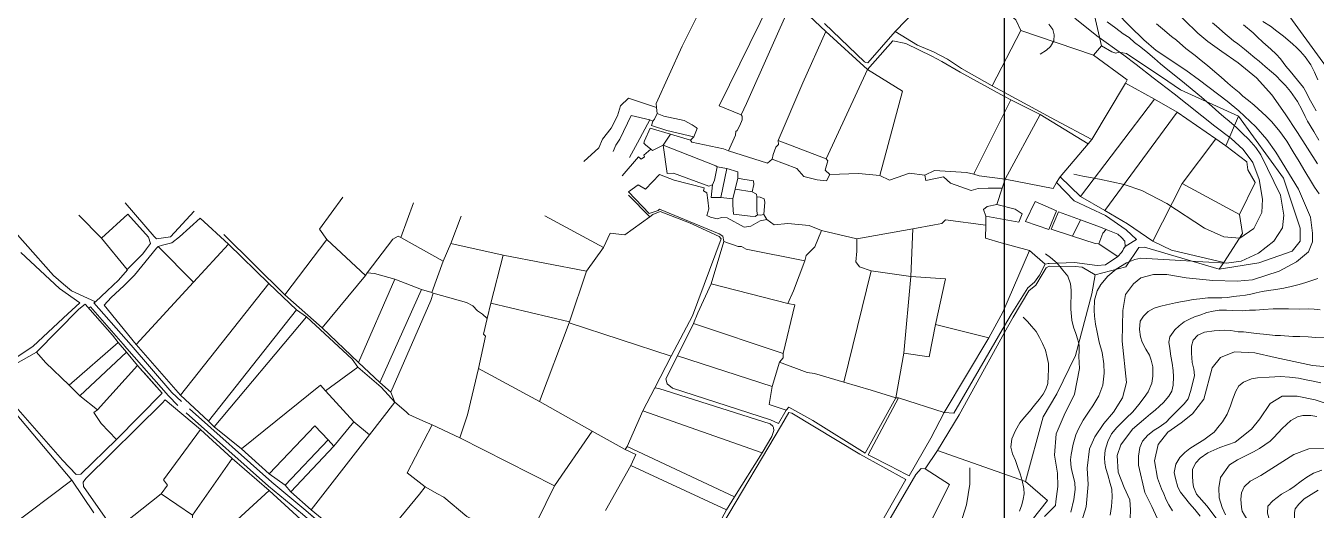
# Model space of a CAD drawing. Header units: metres. Extents: x 548946 to 557077, y 1838800 to 1845419.
# Drawn here: x 551254 to 552237, y 1841130 to 1841500 of the extents above; entities that cross this region are included whole.
import ezdxf

# ---------------------------------------------------------------- set-up
doc = ezdxf.new("R2010")
doc.units = ezdxf.units.M
doc.header["$LTSCALE"] = 28
doc.linetypes.add('MEDIUM_DASHED', pattern=[4.5, 3, -1.5])
for name, color, linetype, lineweight in [('1', 7, 'Continuous', 13), ('10', 7, 'Continuous', 13), ('2', 7, 'Continuous', 13), ('22', 7, 'Continuous', 13), ('30', 7, 'Continuous', 13), ('60', 7, 'Continuous', 25)]:
    doc.layers.add(name, color=color, linetype=linetype, lineweight=lineweight)

msp = doc.modelspace()

# ---------------------------------------------------------------- linework, layer by layer
at = {"layer": '1'}
for points in [[(552238.57, 1841394.18), (552223.21, 1841418.13), (552213.86, 1841432.37), (552203.68, 1841447.04), (552191.88, 1841459.98), (552177.92, 1841471.38), (552165.58, 1841479.86), (552154.88, 1841487.48), (552147.18, 1841493.87), (552126.39, 1841514.23)], [(552316.46, 1841372.7), (552313.4, 1841376.24), (552309.25, 1841380.17), (552306.04, 1841382.9), (552302.65, 1841386), (552299.43, 1841388.74), (552284.75, 1841401.97), (552261.45, 1841438.26), (552247.34, 1841465.33), (552210.53, 1841515.75)], [(552026.95, 1841477.82), (552031.88, 1841481.07), (552034.99, 1841483.84), (552037.45, 1841488.06), (552037.86, 1841492.78), (552036.68, 1841496.7), (552033.7, 1841500.93)], [(552078.15, 1841502.6), (552084.63, 1841497.79), (552090.39, 1841493.54), (552094.81, 1841490.57), (552098.93, 1841486.9), (552103.81, 1841483.33), (552109.2, 1841478.91), (552114.18, 1841474.56), (552118.88, 1841470.45), (552124.41, 1841465.91), (552130.48, 1841461.18), (552137.17, 1841455.75), (552142.99, 1841450.99), (552150.11, 1841445.21), (552154.09, 1841441.66), (552158.2, 1841437.99), (552163.22, 1841433.39), (552167.01, 1841430.21), (552171.09, 1841426.8), (552176.8, 1841421.9), (552181.13, 1841417.6), (552186.17, 1841412.75), (552191.5, 1841406.75), (552195.32, 1841401.22), (552210.26, 1841370.38), (552212.79, 1841355.13), (552211.78, 1841345.48), (552205.19, 1841335.31), (552193.53, 1841326.16), (552180.36, 1841320.06), (552169.21, 1841318.54), (552150.97, 1841319.56), (552134.24, 1841320.57), (552103.79, 1841322.38), (552099.22, 1841321.29), (552092.76, 1841318.65), (552084.97, 1841314.02), (552078.72, 1841308.67), (552073.25, 1841302.24), (552070.45, 1841297.45), (552068.46, 1841290.4), (552068.25, 1841282.67), (552068.42, 1841278.12), (552069.31, 1841272.09), (552070.59, 1841265.98), (552072.07, 1841258.33), (552074.24, 1841250.37), (552075.59, 1841241.65), (552075.83, 1841234.5), (552074.86, 1841225.49), (552071.82, 1841217.41), (552067.29, 1841209.78), (552064.42, 1841205.51), (552059.91, 1841198.8), (552056.16, 1841192.2), (552054.13, 1841187.5), (552052.28, 1841180.35), (552050.64, 1841172.56), (552050.24, 1841168.46), (552050.57, 1841162.63), (552051.81, 1841157.95), (552053.45, 1841151.1), (552053.72, 1841145.78), (552052.71, 1841138.2), (552050.38, 1841128.64)], [(552053.6, 1841505.43), (552070.32, 1841491.96), (552090.85, 1841477.14), (552100.3, 1841470.02), (552113.11, 1841459.82), (552129.28, 1841447.71), (552160.26, 1841422.92), (552172.58, 1841413.56), (552181.79, 1841405.24), (552189.12, 1841395.4), (552193.99, 1841382.39), (552196.52, 1841367.27), (552195.98, 1841357.09), (552189.83, 1841345.04), (552179.22, 1841337.61), (552167.15, 1841338.7), (552152.2, 1841345.26), (552123.66, 1841364), (552104.65, 1841373.95), (552091.11, 1841378.48), (552072.18, 1841382.6), (552059.66, 1841384.95), (552052.66, 1841386.44)], [(552115.71, 1841501.01), (552120.38, 1841497.15), (552127.24, 1841491.35), (552130.86, 1841488.53), (552138.16, 1841482.39)], [(552158.45, 1841501.91), (552161.52, 1841499.29), (552167.99, 1841493.56), (552171.2, 1841490.83), (552174.53, 1841488.24), (552177.71, 1841485.76), (552182.78, 1841481.82), (552185.99, 1841479.09), (552190.8, 1841475.12), (552193.87, 1841472.49), (552198.68, 1841468.52), (552203.48, 1841464.55), (552206.73, 1841461.56), (552211.09, 1841457.01), (552214.08, 1841453.98), (552217.92, 1841449.37), (552223.18, 1841441.79), (552226.55, 1841435.68), (552229.03, 1841430.51), (552230.91, 1841426.95), (552235.68, 1841419.06), (552239.41, 1841412.21)], [(552182.04, 1841500.28), (552189.34, 1841494.14), (552192.44, 1841491.26), (552196.88, 1841487.11), (552202.76, 1841481.83), (552206.91, 1841477.91), (552210.37, 1841474.29), (552214.31, 1841468.9), (552217.68, 1841464.88), (552223.1, 1841458.11), (552227.73, 1841452.42), (552230.25, 1841447.9), (552232.16, 1841444.09), (552235.04, 1841438.83), (552237.5, 1841434.83)], [(552138.16, 1841482.39), (552145.1, 1841476.99), (552148.29, 1841474.51), (552154.97, 1841469.08), (552161.84, 1841463.27), (552165.09, 1841460.28), (552170.21, 1841455.82), (552173.72, 1841452.86), (552178.67, 1841448.78), (552181.63, 1841446.01), (552185.97, 1841442.64), (552190.2, 1841439.11), (552196.26, 1841433.47), (552199.36, 1841430.59), (552203.69, 1841426.3), (552209.83, 1841418.96), (552215.2, 1841411.54), (552219.86, 1841403.5), (552224.46, 1841395.97), (552228.91, 1841388.56), (552234, 1841380.18), (552236.29, 1841376.54), (552239.79, 1841371.49)], [(552031.19, 1841325.7), (552034.86, 1841322.95), (552040.02, 1841318.39), (552044.46, 1841313.12), (552048.1, 1841308.47), (552050.24, 1841302.81), (552050.76, 1841297.87), (552050.73, 1841293.17), (552050.5, 1841288.44), (552050.33, 1841283.31), (552051.15, 1841275.04), (552052.52, 1841269.8), (552054.27, 1841264.81), (552055.88, 1841260.1), (552056.81, 1841255.93), (552056.85, 1841251.54), (552056.66, 1841247.33), (552056.72, 1841242.74), (552056.98, 1841238.18), (552053.14, 1841218.59), (552045.27, 1841202.48), (552039.27, 1841188.24), (552037.93, 1841171.99), (552040.27, 1841158.41), (552040.64, 1841148.21), (552039.09, 1841136.73), (552038.86, 1841133.66), (552030.33, 1841125.33)], [(552238.61, 1841306.68), (552234.22, 1841305.22), (552229.57, 1841303.72), (552224.41, 1841302.17), (552218.33, 1841300.62), (552212.85, 1841299.55), (552206.71, 1841298.52), (552201.08, 1841297.55), (552196.33, 1841296.83), (552191.62, 1841295.85), (552187.68, 1841294.97), (552183.6, 1841294.2), (552179.23, 1841293.65), (552174.08, 1841293.01), (552170.11, 1841292.38), (552165.59, 1841291.95), (552160.49, 1841291.97), (552154.74, 1841292.03), (552148.82, 1841291.29), (552143.79, 1841290.79), (552138.67, 1841289.89), (552134.08, 1841289.06), (552130.14, 1841288.18), (552123.25, 1841286.79), (552118.94, 1841285.73), (552113.93, 1841284.06), (552109.41, 1841281.54), (552105.79, 1841278.08), (552103.41, 1841274.13), (552102.89, 1841267.79), (552103.57, 1841262.39), (552104.89, 1841258.11), (552107.62, 1841252.97), (552110.29, 1841248.34), (552111.8, 1841244.6), (552112.84, 1841239.38), (552112.83, 1841232.19), (552112.18, 1841226.89), (552109.35, 1841220.26), (552106.34, 1841216.1), (552102.32, 1841210.63), (552097.64, 1841205.21), (552092.64, 1841200.28), (552089.62, 1841197.29), (552085.55, 1841193.25), (552081.47, 1841188.3), (552078.54, 1841182.45), (552076.62, 1841175.81), (552076.19, 1841169.88), (552076.3, 1841165.84), (552077.18, 1841161.9), (552078.57, 1841157.11), (552080.46, 1841150.29), (552081.64, 1841146.13), (552082, 1841140.03), (552081.47, 1841132.78), (552080.33, 1841126.24)], [(552011.39, 1841129.34), (552013.17, 1841134.09), (552014.22, 1841138.59), (552014.79, 1841142.65), (552014.66, 1841146.7), (552013.29, 1841152.81), (552011.89, 1841157.85), (552010.15, 1841162.62), (552008.17, 1841167.97), (552006.07, 1841173.15), (552004.76, 1841178.12), (552005.58, 1841184.44), (552008.39, 1841190.84), (552011.65, 1841196.62), (552015.24, 1841201.05), (552018.84, 1841205.34), (552022.85, 1841210.13), (552026.22, 1841214.46), (552029.3, 1841218.6), (552031.5, 1841222.48), (552032.89, 1841226.72), (552033.22, 1841232.05), (552033.38, 1841237.52), (552033.35, 1841242.04), (552032.49, 1841246.53), (552031.02, 1841252.17), (552028.86, 1841257.12), (552026.67, 1841261.83), (552024.12, 1841266.26), (552020.53, 1841270.41), (552017.41, 1841273.94), (552014.04, 1841277.19)], [(552095.48, 1841117.14), (552096.03, 1841130.34), (552095.38, 1841137.91), (552091.11, 1841147.45), (552086.52, 1841158.97), (552085.87, 1841171.79), (552088.49, 1841180.02), (552097.35, 1841191.86), (552107.5, 1841200.57), (552111.04, 1841203.62), (552114.75, 1841206.3), (552118.03, 1841209.33), (552121.06, 1841212.32), (552125.17, 1841217.01), (552127.44, 1841220.82), (552128.44, 1841225.39), (552128.7, 1841231.69), (552128.34, 1841236.61), (552127.64, 1841242.27), (552126.7, 1841247.64), (552125.85, 1841253.41), (552125.24, 1841258.3), (552125.9, 1841262.43), (552129.7, 1841267.61), (552132.98, 1841270.63), (552136.77, 1841273.72), (552140.84, 1841275.66), (552144.8, 1841277.46), (552148.67, 1841278.86), (552154.17, 1841280.86), (552159, 1841281.98), (552163.63, 1841282.56), (552169.09, 1841282.72), (552173.71, 1841282.38), (552181.04, 1841282.25), (552186.62, 1841282.55), (552191.32, 1841282.62), (552197.38, 1841283.24)], [(552197.38, 1841283.24), (552204.64, 1841283.63), (552211.17, 1841283.66), (552216.27, 1841283.64), (552224.52, 1841283.5), (552231.82, 1841283.63), (552235.89, 1841283.48), (552240.39, 1841283)], [(552245.43, 1841261.42), (552236.9, 1841261.79), (552231.22, 1841262.26), (552224.92, 1841262.51), (552219.68, 1841262.64), (552210.19, 1841263.29), (552206.12, 1841263.43), (552199.9, 1841264.09), (552191.96, 1841264.93), (552182.15, 1841266.06), (552178.08, 1841266.2), (552172.48, 1841267.07), (552167.36, 1841267.35), (552159.57, 1841266.9), (552152.4, 1841265.74), (552147.19, 1841263.52), (552143.61, 1841259.81), (552142.35, 1841255.21), (552142.37, 1841249.86), (552142.86, 1841242.73)], [(552248.43, 1841239.22), (552234.69, 1841240.41), (552206.17, 1841246.44), (552190.62, 1841250.02), (552175.24, 1841250.91), (552164.46, 1841246.47), (552158.06, 1841238.77), (552151.92, 1841214.77), (552143.19, 1841203.56), (552134.49, 1841196.77), (552124.4, 1841189.69), (552117.03, 1841180.19), (552114.27, 1841167.71), (552116.62, 1841154.52), (552119.63, 1841146.3), (552121.29, 1841142.45), (552123.04, 1841137.84), (552125.21, 1841134.06), (552127.84, 1841129.69)], [(552142.86, 1841242.73), (552144.16, 1841237.54), (552144.74, 1841232.91), (552142.01, 1841221.33), (552139.92, 1841215.06), (552136.88, 1841211.16), (552132.44, 1841206.94), (552129.33, 1841203.55), (552126.2, 1841200.42), (552123.21, 1841197.17), (552117.68, 1841193.34), (552114.04, 1841191.06), (552109.17, 1841187.19), (552105.16, 1841182.64), (552103.14, 1841177.94), (552102.03, 1841171.14), (552102.09, 1841164.36), (552106.85, 1841143.49), (552112.1, 1841132.97), (552116.15, 1841123.86)], [(552166.68, 1841116.93), (552154.22, 1841133.42), (552146.2, 1841142.34), (552143.91, 1841147.77), (552143.41, 1841151.55), (552143.09, 1841156.32), (552143.09, 1841161.42), (552145.71, 1841166.19), (552149.15, 1841169.64), (552154.89, 1841173.92), (552164.08, 1841177.86), (552175.63, 1841182.04), (552188.15, 1841191.85), (552194.52, 1841199.81), (552202.28, 1841211.55), (552211.63, 1841217.13), (552222.92, 1841216.96), (552236.68, 1841214.34), (552251.64, 1841209.14)], [(552238.03, 1841201.44), (552233.49, 1841202.19), (552227.22, 1841202.19), (552223.28, 1841201.3), (552218.14, 1841198.57), (552211.46, 1841192.38), (552205.26, 1841185.6), (552202.35, 1841182.75), (552194.29, 1841177.17), (552189.77, 1841174.65), (552184.48, 1841172.03), (552177.49, 1841168.41), (552171.41, 1841164.78), (552164.41, 1841154.89), (552163.17, 1841147.03), (552163.59, 1841139.5), (552165.69, 1841132.06), (552168.35, 1841126.51)], [(552250.96, 1841075.38), (552223.91, 1841087.92), (552201.48, 1841102.53), (552193.28, 1841111.25), (552186.88, 1841119.64), (552182.78, 1841126.22), (552180.98, 1841129.34), (552180.49, 1841132.14), (552179.98, 1841138.56), (552180.48, 1841143.33), (552182.44, 1841147.93), (552187.04, 1841152.21), (552195.24, 1841156.49), (552220.33, 1841172.63), (552231.91, 1841176.89), (552245.75, 1841177.01)], [(551973.45, 1841162.38), (551973.45, 1841162.38), (551973.45, 1841149.93), (551970.88, 1841134.18), (551966.22, 1841119.59), (551962.26, 1841109.75), (551954.38, 1841091.37)], [(552245.18, 1841087.64), (552237.08, 1841091.85), (552232, 1841094.87), (552224.89, 1841099.47), (552220.69, 1841102.74), (552216.03, 1841106.6), (552211.45, 1841110.86), (552207.13, 1841115.15), (552204.1, 1841118.43), (552201.79, 1841122.33), (552200.31, 1841127.89), (552200.7, 1841133.16), (552204.36, 1841137.28), (552211.05, 1841142.29), (552217.28, 1841145.82), (552220.77, 1841148.21), (552225.9, 1841152.12), (552230.21, 1841155.27), (552235.32, 1841158.26), (552241.7, 1841160.49)]]:
    msp.add_lwpolyline(points, dxfattribs=at)
at = {"layer": '10'}
for p, q in [((551916.44, 1841495.27), (551959.82, 1841539.95)), ((551821.64, 1841518.13), (551782.48, 1841438.46)), ((551838.3, 1841519.15), (551863.7, 1841495.15)), ((551863.7, 1841495.15), (551895.53, 1841466.17)), ((551990.55, 1841453.72), (552012.39, 1841495.88)), ((552067.68, 1841477.26), (552012.39, 1841495.88)), ((552067.68, 1841477.26), (552073.91, 1841484.36)), ((551895.53, 1841466.17), (551863.95, 1841398.12)), ((551990.55, 1841453.72), (552000, 1841448.62)), ((552066.55, 1841412.74), (552092.15, 1841455.82)), ((552000, 1841445.65), (552004.76, 1841443.03)), ((552004.76, 1841443.03), (552026.96, 1841431.87)), ((551735.14, 1841432.74), (551734.53, 1841437.27)), ((551799.04, 1841431.54), (551782.48, 1841438.46)), ((552000.45, 1841382.52), (552026.96, 1841431.87)), ((552026.96, 1841431.87), (552063.61, 1841409.55)), ((552131.45, 1841433.66), (552161.04, 1841413.27)), ((551731.8, 1841426.92), (551729.52, 1841427.75)), ((552038.77, 1841427.72), (552066.55, 1841412.74)), ((552168.56, 1841408.06), (552178.22, 1841430.69)), ((551760.59, 1841412.44), (551763.01, 1841414.97)), ((551827.24, 1841412.07), (551863.95, 1841398.12)), ((552066.55, 1841412.74), (552063.61, 1841409.55)), ((552161.04, 1841413.27), (552168.56, 1841408.06)), ((551785.74, 1841405.7), (551789.44, 1841404.25)), ((552042.25, 1841384.42), (552063.61, 1841409.55)), ((551708.5, 1841385.16), (551720.99, 1841399.62)), ((551788.14, 1841390.84), (551780.85, 1841391.91)), ((551788.14, 1841390.84), (551783.72, 1841368.66)), ((551998.15, 1841375.68), (552000.45, 1841382.52)), ((552042.25, 1841384.42), (552057.93, 1841369.24)), ((551807.47, 1841372.99), (551794.58, 1841374.88)), ((551807.47, 1841372.99), (551810.74, 1841371.22)), ((551994.11, 1841363.38), (551998.15, 1841375.68)), ((552135.36, 1841379.3), (552178.94, 1841355.64)), ((551539.79, 1841338.07), (551549.41, 1841364.6)), ((551729.64, 1841353.96), (551713.18, 1841370.48)), ((551792.7, 1841367.64), (551783.72, 1841368.66)), ((551810.74, 1841371.22), (551810.99, 1841369.02)), ((552057.93, 1841369.24), (552076.38, 1841358.58)), ((551311.69, 1841337.52), (551294.2, 1841355.04)), ((551331.79, 1841355.95), (551311.69, 1841337.52)), ((551649.46, 1841354.51), (551694.14, 1841330.45)), ((551816.45, 1841355.59), (551818.78, 1841351.71)), ((551985.76, 1841347.43), (551985.59, 1841354.28)), ((551860.42, 1841343.35), (551887.32, 1841337.16)), ((551930.02, 1841344.77), (551887.32, 1841337.16)), ((551928.52, 1841308.28), (551930.02, 1841344.77)), ((551331.13, 1841313.55), (551311.69, 1841337.52)), ((551408.33, 1841333.06), (551439.13, 1841302.95)), ((551699.4, 1841341.49), (551694.14, 1841330.45)), ((551776.4, 1841302.86), (551785.97, 1841334.94)), ((551354.77, 1841331.22), (551381.75, 1841304.12)), ((551617.66, 1841324.53), (551608.41, 1841287.92)), ((551681.38, 1841312.39), (551694.14, 1841330.45)), ((552019.05, 1841328.13), (552030.94, 1841317.65)), ((552090.71, 1841329.33), (552091.76, 1841331.23)), ((551563.29, 1841296.24), (551572.14, 1841319.96)), ((552166.97, 1841319.09), (552163.47, 1841313.96)), ((551507.47, 1841242.85), (551535.29, 1841306.19)), ((551512.72, 1841309.02), (551514.21, 1841311.22)), ((551668.26, 1841273.77), (551681.38, 1841312.39)), ((551877.31, 1841227.67), (551898.32, 1841312.71)), ((551898.32, 1841312.71), (551928.52, 1841308.28)), ((551928.52, 1841308.28), (551923.03, 1841249.76)), ((551776.4, 1841302.86), (551834.64, 1841287.73)), ((551608.41, 1841287.92), (551605.48, 1841276.32)), ((551608.41, 1841287.92), (551668.26, 1841273.77)), ((551460.18, 1841282.86), (551467.87, 1841277.56)), ((551467.87, 1841277.56), (551502.66, 1841245.3)), ((551479.77, 1841269.26), (551507.47, 1841242.85)), ((551668.11, 1841273.05), (551668.26, 1841273.77)), ((551745.84, 1841247.63), (551668.11, 1841273.05)), ((551750.73, 1841247.74), (551762.87, 1841272.5)), ((551831.26, 1841249.57), (551762.87, 1841272.5)), ((551324.34, 1841258.02), (551286.92, 1841225.41)), ((551330.58, 1841250.52), (551295.1, 1841217.23)), ((551733.29, 1841223.45), (551745.84, 1841247.63)), ((551750.73, 1841247.74), (551822.92, 1841224.35)), ((551923.03, 1841249.76), (551917.02, 1841215.83)), ((551339.05, 1841240.44), (551308.56, 1841206.5)), ((551357.94, 1841219.4), (551339.05, 1841240.44)), ((551506.86, 1841239.19), (551482.31, 1841221.22)), ((551645.39, 1841213.09), (551598.84, 1841238.13)), ((551822.92, 1841224.35), (551828.32, 1841242.93)), ((551733.29, 1841223.45), (551724.27, 1841205.73)), ((551919.13, 1841215.65), (551917.02, 1841215.83)), ((551954, 1841204.5), (551919.13, 1841215.65)), ((551515.93, 1841187.56), (551535.27, 1841212.39)), ((551323, 1841183.9), (551311.46, 1841196.3)), ((551418.22, 1841176.89), (551397.45, 1841193.58)), ((551471.38, 1841130.35), (551515.93, 1841187.56)), ((551656.81, 1841148.67), (551685.53, 1841190.37)), ((551451.66, 1841149.06), (551484.3, 1841183.72)), ((551939.49, 1841161.7), (551948.81, 1841175.7)), ((551948.81, 1841175.7), (552015.79, 1841151.91)), ((551411.08, 1841169.46), (551380.93, 1841126.38)), ((551439.4, 1841157.79), (551451.66, 1841149.06)), ((551695.69, 1841129.72), (551714.96, 1841164.1)), ((551788.03, 1841130.35), (551714.96, 1841164.1)), ((551288.97, 1841153.05), (551240.47, 1841116.39)), ((551288.97, 1841153.05), (551305.68, 1841128.16)), ((551451.66, 1841149.06), (551455.89, 1841143.97)), ((551656.81, 1841148.67), (551630.94, 1841095.68)), ((551321.61, 1841114.36), (551357.09, 1841142.62)), ((551439.38, 1841144.95), (551393.56, 1841103.28)), ((551439.38, 1841144.95), (551472.37, 1841114.8)), ((551471.38, 1841130.35), (551455.89, 1841143.97)), ((551766.45, 1841090.36), (551788.03, 1841130.35))]:
    msp.add_line(p, q, dxfattribs=at)
for points in [[(552073.91, 1841484.36), (552064.79, 1841524.21), (552061.28, 1841555.03)], [(551767.58, 1841511.05), (551754.15, 1841484.08), (551734.4, 1841440.32), (551734.53, 1841437.27)], [(551838.3, 1841519.15), (551803.32, 1841440.28), (551799.04, 1841431.54)], [(552012.39, 1841495.88), (552008.4, 1841504.03), (551997.49, 1841513.29)], [(551862.74, 1841501.3), (551893.24, 1841472.16), (551894.19, 1841471.55), (551895.61, 1841471.36), (551916.44, 1841495.27)], [(551863.7, 1841495.15), (551846.29, 1841455.99), (551827.24, 1841412.07)], [(551916.44, 1841495.27), (551933.51, 1841484.91), (551945.74, 1841479.6), (551956.51, 1841474.12), (551967.06, 1841466.91), (551990.55, 1841453.72)], [(551895.53, 1841466.17), (551914.71, 1841488.12), (551924.76, 1841486.13), (551944.61, 1841476.54), (551952.23, 1841472.39), (551966.18, 1841464.28), (552000, 1841445.65)], [(552073.91, 1841484.36), (552081.66, 1841479.76), (552084.65, 1841478.72), (552087.3, 1841479.45), (552092.9, 1841478.55), (552124.46, 1841457.36), (552133.93, 1841450.7), (552178.22, 1841430.69)], [(552092.15, 1841455.82), (552093.37, 1841458.29), (552067.68, 1841477.26)], [(551895.53, 1841466.17), (551922.07, 1841449.68), (551904.77, 1841385.32)], [(552092.15, 1841455.82), (552114.18, 1841443.66), (552057.93, 1841369.24)], [(551734.53, 1841437.27), (551713.36, 1841444.29), (551707.18, 1841438.44), (551704.79, 1841431.01), (551699.95, 1841421.46), (551693.57, 1841413.01), (551690.8, 1841406.61), (551679.13, 1841396.14)], [(551976.62, 1841386.37), (551977.12, 1841387.55), (552004.76, 1841443.03)], [(552000, 1841448.62), (552035.57, 1841429.44), (552038.77, 1841427.72)], [(552114.18, 1841443.66), (552131.45, 1841433.66), (552076.38, 1841358.58)], [(551731.8, 1841426.92), (551733.06, 1841428.32), (551735.14, 1841432.74)], [(551763.01, 1841414.97), (551765.73, 1841421.23), (551764.75, 1841421.88), (551761.86, 1841423.93), (551755.72, 1841427.44), (551740.15, 1841430.58), (551735.14, 1841432.74)], [(551799.04, 1841431.54), (551800.02, 1841430.6), (551799.83, 1841427.74), (551798.21, 1841423.56), (551796.19, 1841419.75), (551795.18, 1841419.05), (551794.78, 1841416.17), (551789.44, 1841404.25)], [(551729.52, 1841427.75), (551715.21, 1841431.19), (551706.79, 1841413.08), (551703.58, 1841408.46), (551701.63, 1841403.78)], [(551763.01, 1841414.97), (551742.58, 1841419.67), (551730.84, 1841423.42), (551731.8, 1841426.92)], [(552163.47, 1841313.96), (552193.84, 1841318.78), (552219.26, 1841327.58), (552225.13, 1841335.41), (552225.13, 1841345.19), (552212.42, 1841383.33), (552178.22, 1841430.69)], [(551739.73, 1841408.52), (551745.42, 1841416.98), (551760.59, 1841412.44)], [(551760.59, 1841412.44), (551761.52, 1841410.9), (551785.74, 1841405.7)], [(551822.75, 1841397.82), (551823.6, 1841401.41), (551825.7, 1841406.93), (551827.6, 1841408.97), (551827.24, 1841412.07)], [(552161.04, 1841413.27), (552135.36, 1841379.3), (552112.94, 1841335.34)], [(551720.99, 1841399.62), (551722.89, 1841397.82), (551725.41, 1841399.65), (551724.95, 1841400.98), (551730.3, 1841405.57)], [(551739.73, 1841408.52), (551731.66, 1841404.37), (551730.3, 1841405.57)], [(551739.73, 1841408.52), (551742.81, 1841386.79), (551747.51, 1841387.05), (551774.57, 1841377.21), (551777.28, 1841378.19)], [(551739.73, 1841408.52), (551779.76, 1841392.75), (551780.85, 1841391.91)], [(551789.44, 1841404.25), (551819.14, 1841394.84), (551822.75, 1841397.82)], [(552168.56, 1841408.06), (552184.53, 1841395.72), (552185.27, 1841389.7), (552190.99, 1841380), (552178.94, 1841355.64)], [(551822.75, 1841397.82), (551841.47, 1841390.68), (551847.05, 1841384.74), (551857.06, 1841382.15), (551864.18, 1841381.36), (551866.75, 1841386.23)], [(551866.75, 1841386.23), (551863.2, 1841389.57), (551865.24, 1841396.62), (551863.95, 1841398.12)], [(551713.4, 1841372.85), (551720.6, 1841378.38), (551726.37, 1841375.06), (551736.89, 1841386.24)], [(551736.89, 1841386.24), (551748.2, 1841381.93), (551771, 1841376.06), (551770.45, 1841373.81), (551773.02, 1841372.28)], [(551780.85, 1841391.91), (551778.9, 1841381.73), (551777.28, 1841378.19)], [(551788.14, 1841390.84), (551796.6, 1841388.12), (551796.62, 1841383.28)], [(551796.62, 1841383.28), (551794.58, 1841374.88), (551792.7, 1841367.64)], [(551796.62, 1841383.28), (551800.56, 1841382.49), (551808.56, 1841381.33), (551808.77, 1841378.61), (551807.47, 1841372.99)], [(551866.75, 1841386.23), (551888.58, 1841386.79), (551904.77, 1841385.32)], [(551904.77, 1841385.32), (551912.24, 1841381.88), (551923.06, 1841385.65), (551927.19, 1841387.16), (551939.19, 1841385.73)], [(551976.62, 1841386.37), (551970.85, 1841387.6), (551946.6, 1841389.21), (551939.19, 1841385.73)], [(551939.19, 1841385.73), (551939.87, 1841381.44), (551953.51, 1841384.29), (551958.78, 1841379.51), (551974.5, 1841374.01), (551979.82, 1841375.46), (551987.46, 1841375.65), (551998.15, 1841375.68)], [(551976.62, 1841386.37), (551980.67, 1841385.03), (552000.45, 1841382.52)], [(552000.45, 1841382.52), (552036.9, 1841375.5), (552039.64, 1841380.12)], [(552039.64, 1841380.12), (552041.71, 1841383.61), (552042.25, 1841384.42)], [(551785.97, 1841334.94), (551785.18, 1841339.08), (551782.35, 1841340.96), (551736.99, 1841359.66), (551735.95, 1841358.7), (551729.15, 1841356.36), (551713.4, 1841372.85)], [(551777.28, 1841378.19), (551776.26, 1841368.66), (551783.72, 1841368.66)], [(552039.64, 1841380.12), (552052.88, 1841366.11), (552076.87, 1841354.85), (552092.5, 1841343.91), (552100.6, 1841336.64), (552097.96, 1841334.91), (552091.76, 1841331.23)], [(551353.54, 1841337.06), (551351.63, 1841338.73), (551329.72, 1841364.52)], [(551483.25, 1841336.61), (551477.76, 1841344.37), (551495.52, 1841368.93)], [(551818.78, 1841351.71), (551813.65, 1841350.87), (551806.58, 1841346.81), (551801.44, 1841346.08), (551788.38, 1841353.11), (551784.19, 1841353.46), (551780.94, 1841352.25), (551775.74, 1841353.59), (551773.04, 1841354.99), (551774.42, 1841359.88), (551773.77, 1841366.65), (551773.02, 1841372.28)], [(551811.67, 1841355.28), (551809.79, 1841354.02), (551805.93, 1841354.31), (551793.44, 1841355.89), (551792.86, 1841362.72), (551792.7, 1841367.64)], [(551810.99, 1841369.02), (551813.59, 1841368.81), (551816.79, 1841367.52), (551817.2, 1841365.14), (551816.45, 1841355.59)], [(551811.67, 1841355.28), (551811.03, 1841358.12), (551810.99, 1841369.02)], [(551994.11, 1841363.38), (551986.68, 1841361.66), (551983.75, 1841359.39), (551985.59, 1841354.28)], [(551994.11, 1841363.38), (552008.12, 1841359.64), (552013.33, 1841356.05), (552010.93, 1841349.71), (551985.59, 1841354.28)], [(551306.9, 1841288.96), (551288.84, 1841297.41), (551282.58, 1841302.58), (551275.11, 1841309.06), (551231.48, 1841357.96), (551232.23, 1841360.74)], [(551331.13, 1841313.55), (551343.21, 1841325.72), (551345.99, 1841329.5), (551348.94, 1841333.57), (551347.55, 1841338.22), (551331.79, 1841355.95)], [(551382.26, 1841358.1), (551364.31, 1841338.48), (551353.54, 1841337.06)], [(551354.77, 1841331.22), (551358.14, 1841332.28), (551365.17, 1841334.14), (551371.03, 1841338.62), (551386.88, 1841352.74), (551408.33, 1841333.06)], [(551539.79, 1841338.07), (551572.14, 1841319.96), (551577.94, 1841333.46), (551585.75, 1841354.25)], [(551699.4, 1841341.49), (551701.75, 1841341.26), (551703.51, 1841340.84), (551710.61, 1841340.13), (551729.64, 1841353.96)], [(551783.8, 1841337.13), (551782.5, 1841338.97), (551759.86, 1841349.28), (551737.44, 1841357.99), (551731.91, 1841355.73), (551729.64, 1841353.96)], [(551816.45, 1841355.59), (551813.96, 1841355.2), (551811.67, 1841355.28)], [(552041.02, 1841357.55), (552035.37, 1841344.35), (552051.64, 1841339.1)], [(552051.64, 1841339.1), (552057.71, 1841351.53), (552041.02, 1841357.55)], [(552076.38, 1841358.58), (552093.54, 1841348.53), (552112.94, 1841335.34)], [(552178.94, 1841355.64), (552181.24, 1841341.21), (552166.97, 1841319.09)], [(551860.42, 1841343.35), (551850.95, 1841347.21), (551834.71, 1841348.81), (551824.37, 1841347.81), (551818.78, 1841351.71)], [(551860.42, 1841343.35), (551855.32, 1841331), (551848.6, 1841324.26), (551847.57, 1841320.25)], [(551985.76, 1841347.43), (551954.79, 1841351.68), (551951.99, 1841348.66), (551946.65, 1841347.67), (551930.02, 1841344.77)], [(552019.05, 1841328.13), (551997.38, 1841334.06), (551985.45, 1841337.45), (551985.76, 1841347.43)], [(552077.31, 1841344.27), (552073.15, 1841345.96), (552057.71, 1841351.53)], [(552077.31, 1841344.27), (552074.87, 1841341.43), (552071.76, 1841333.29)], [(552091.76, 1841331.23), (552091.63, 1841335.21), (552089.02, 1841338.08), (552086.17, 1841340.53), (552077.31, 1841344.27)], [(551337.96, 1841256.44), (551381.75, 1841304.12), (551408.33, 1841333.06)], [(551404.96, 1841340.37), (551451.42, 1841294.3), (551483.25, 1841336.61), (551512.72, 1841309.02)], [(551514.21, 1841311.22), (551533.71, 1841336.81), (551537.69, 1841339.19), (551539.79, 1841338.07)], [(551577.94, 1841333.46), (551617.66, 1841324.53), (551681.38, 1841312.39)], [(551745.84, 1841247.63), (551762.09, 1841278.34), (551783.8, 1841337.13)], [(551847.57, 1841320.25), (551803.04, 1841329.16), (551799.45, 1841331.19), (551796.78, 1841331.31), (551785.97, 1841334.94)], [(551887.32, 1841337.16), (551887.33, 1841327.63), (551886.46, 1841319.64), (551889.32, 1841315.61), (551898.32, 1841312.71)], [(552051.64, 1841339.1), (552069.02, 1841333.61), (552071.76, 1841333.29)], [(552071.76, 1841333.29), (552072.87, 1841332.4), (552086.24, 1841323.67)], [(552166.97, 1841319.09), (552127.25, 1841328.31), (552112.94, 1841335.34)], [(551221.26, 1841240.82), (551226.87, 1841233.64), (551259.56, 1841255.07), (551286.02, 1841279.88), (551294.96, 1841288.25), (551279.68, 1841299.28), (551250.1, 1841326.71)], [(551337.96, 1841256.44), (551313.57, 1841286.47), (551319.04, 1841292.22), (551328.63, 1841301.1), (551336.67, 1841309.45), (551353.41, 1841329.82), (551354.77, 1841331.22)], [(551987.9, 1841261.55), (551998.5, 1841281.09), (552019.05, 1841328.13)], [(552033.98, 1841318.28), (552053.12, 1841318.95), (552070.61, 1841316.6), (552076.88, 1841317.22), (552086.24, 1841323.67)], [(552068.98, 1841309.6), (552092.44, 1841315.77), (552102.23, 1841330.43), (552106.63, 1841330.79), (552163.47, 1841313.96)], [(552086.24, 1841323.67), (552089.18, 1841326.55), (552090.13, 1841328.27), (552090.71, 1841329.33)], [(551331.13, 1841313.55), (551331.42, 1841313.36), (551324.54, 1841305.64), (551315.96, 1841297.32), (551306.9, 1841288.96)], [(551847.57, 1841320.25), (551839.13, 1841297.48), (551834.64, 1841287.73)], [(552000, 1841270.66), (552004.99, 1841279.23), (552017.76, 1841299.56), (552022.87, 1841303.91), (552026.45, 1841309.34), (552030.94, 1841317.65)], [(552000, 1841265.67), (552006.45, 1841277.35), (552018.49, 1841297.49), (552023.82, 1841301.71), (552028.53, 1841309.91), (552031.72, 1841315.06)], [(552030.94, 1841317.65), (552033.15, 1841318.25), (552033.98, 1841318.28)], [(552031.72, 1841315.06), (552033.9, 1841316.28), (552053.67, 1841316.06), (552059, 1841315.57), (552068.98, 1841309.6)], [(551451.42, 1841294.3), (551479.77, 1841269.26), (551512.72, 1841309.02)], [(551514.21, 1841311.22), (551519.75, 1841310.73), (551535.29, 1841306.19), (551555.57, 1841298.39)], [(551947.37, 1841271.8), (551954.8, 1841306.47), (551928.52, 1841308.28)], [(552015.79, 1841151.91), (552029.45, 1841201.24), (552039.82, 1841218.74), (552053.99, 1841248.02), (552066.56, 1841295.1), (552068.98, 1841309.6)], [(551337.96, 1841256.44), (551371.85, 1841217.72), (551439.13, 1841302.95)], [(551371.85, 1841217.72), (551393.06, 1841198.07), (551460.18, 1841282.86), (551439.13, 1841302.95)], [(551507.47, 1841242.85), (551523.74, 1841227.56), (551555.57, 1841298.39)], [(551564.35, 1841295.56), (551562.73, 1841290.07), (551532.15, 1841219.97)], [(551605.48, 1841276.32), (551602.13, 1841279.57), (551598.17, 1841282.09), (551594.6, 1841286.04), (551589.86, 1841288.55), (551564.35, 1841295.56), (551563.29, 1841296.24), (551555.57, 1841298.39)], [(551762.87, 1841272.5), (551766.16, 1841280.5), (551776.4, 1841302.86)], [(551261.93, 1841250.7), (551294.35, 1841283.29), (551299.18, 1841287.11)], [(551299.18, 1841287.11), (551320.03, 1841263.51), (551324.34, 1841258.02)], [(551831.26, 1841249.57), (551840.09, 1841286.67), (551834.64, 1841287.73)], [(551393.06, 1841198.07), (551397.45, 1841193.58), (551467.87, 1841277.56)], [(551598.84, 1841238.13), (551604.39, 1841262.85), (551602.79, 1841264.44), (551605.48, 1841276.32)], [(551668.11, 1841273.05), (551645.39, 1841213.09), (551685.53, 1841190.37), (551710.78, 1841176.32)], [(551947.37, 1841271.8), (551942.53, 1841246.92), (551923.03, 1841249.76)], [(551954, 1841204.5), (551987.9, 1841261.55), (551947.37, 1841271.8)], [(551948.81, 1841175.7), (551965.21, 1841202.7), (552000, 1841265.67)], [(552000, 1841270.66), (551961.16, 1841203.97), (551954, 1841204.5)], [(551339.05, 1841240.44), (551330.58, 1841250.52), (551324.34, 1841258.02)], [(551261.93, 1841250.7), (551230.77, 1841233.03), (551229.86, 1841230.29), (551239.26, 1841217.02), (551281.85, 1841168.11)], [(551261.93, 1841250.7), (551269.02, 1841242.63), (551286.92, 1841225.41)], [(551502.66, 1841245.3), (551506.86, 1841239.19), (551524.83, 1841223.92)], [(551750.73, 1841247.74), (551741.73, 1841230.26), (551742.84, 1841226.52), (551746.93, 1841223.18), (551821.57, 1841199.11), (551827.57, 1841196.17), (551833.52, 1841206.28)], [(551828.32, 1841242.93), (551831.24, 1841246.34), (551831.26, 1841249.57)], [(551323, 1841183.9), (551357.94, 1841219.4), (551344.18, 1841234.73)], [(551344.18, 1841234.73), (551342.71, 1841236.37), (551339.05, 1841240.44)], [(551584.62, 1841185.27), (551590.53, 1841202.78), (551598.84, 1841238.13)], [(551828.32, 1841242.93), (551849.5, 1841234.97), (551854.94, 1841234.41), (551877.31, 1841227.67)], [(551286.92, 1841225.41), (551295.1, 1841217.23), (551308.56, 1841206.5)], [(551439.4, 1841157.79), (551418.22, 1841176.89), (551478.47, 1841225.43)], [(551503.98, 1841197.43), (551482.31, 1841221.22), (551478.47, 1841225.43)], [(551523.74, 1841227.56), (551532.15, 1841219.97), (551535.27, 1841212.39)], [(551877.31, 1841227.67), (551898.33, 1841221.67), (551917.02, 1841215.83)], [(551535.27, 1841212.39), (551530.21, 1841218), (551524.83, 1841223.92)], [(551815.14, 1841173.7), (551822.61, 1841186.26), (551824.19, 1841190.78), (551823.73, 1841193.21), (551823.25, 1841194.2), (551821.18, 1841195.92), (551736.39, 1841222.89), (551733.29, 1841223.45)], [(551833.52, 1841206.28), (551820.56, 1841210.72), (551822.92, 1841224.35)], [(551833.52, 1841206.28), (551835.39, 1841208.59), (551853.72, 1841198.52), (551893.67, 1841173.46), (551917.02, 1841215.83)], [(551916.34, 1841161.86), (551914.62, 1841162.75), (551896.08, 1841172.37), (551919.13, 1841215.65)], [(551357.73, 1841211.76), (551299.74, 1841154.24), (551297.61, 1841151.42), (551297.8, 1841148.15), (551321.61, 1841114.36)], [(551311.46, 1841196.3), (551305.88, 1841204.52), (551308.56, 1841206.5)], [(551386.99, 1841191.65), (551360.18, 1841214.19), (551357.73, 1841211.76)], [(551563.58, 1841195.11), (551556.4, 1841198.3), (551545.83, 1841202.94), (551543.91, 1841205.03), (551535.27, 1841212.39)], [(551794.19, 1841140.32), (551815.14, 1841173.7), (551724.27, 1841205.73), (551712.23, 1841178.52)], [(551288.97, 1841153.05), (551245.82, 1841204.44), (551204.14, 1841173.01), (551199.76, 1841171.37)], [(551488.74, 1841179.02), (551503.98, 1841197.43), (551515.93, 1841187.56)], [(551876.51, 1841068.71), (551924.74, 1841153.5), (551889.6, 1841172.79), (551837.81, 1841203.96), (551835.44, 1841204.47), (551829.94, 1841194.99), (551784.86, 1841119.18)], [(551954, 1841204.5), (551943.64, 1841184.88), (551927.24, 1841156.2), (551916.34, 1841161.86)], [(551386.99, 1841191.65), (551358.74, 1841153.3), (551361.91, 1841149.19), (551357.09, 1841142.62)], [(551439.38, 1841144.95), (551411.08, 1841169.46), (551386.99, 1841191.65)], [(551484.3, 1841183.72), (551474.2, 1841194.42), (551439.4, 1841157.79)], [(551563.58, 1841195.11), (551544.63, 1841158.44), (551558.19, 1841147.81)], [(551656.81, 1841148.67), (551584.62, 1841185.27), (551563.58, 1841195.11)], [(551281.85, 1841168.11), (551292.31, 1841157.2), (551295.8, 1841157.5), (551323, 1841183.9)], [(551484.3, 1841183.72), (551488.74, 1841179.02), (551455.89, 1841143.97)], [(551710.78, 1841176.32), (551712.23, 1841178.52), (551794.19, 1841140.32), (551788.03, 1841130.35)], [(551714.96, 1841164.1), (551718.86, 1841172.44), (551710.78, 1841176.32)], [(551867.07, 1841046.19), (551879.95, 1841066.99), (551890.49, 1841085.43), (551932.4, 1841157.34), (551936.32, 1841161.85), (551939.49, 1841161.7)], [(551939.49, 1841161.7), (551957.97, 1841149.66), (551941.33, 1841116.81)], [(551558.19, 1841147.81), (551554.08, 1841142.26), (551514.96, 1841094.74), (551471.38, 1841130.35)], [(551595.2, 1841122.62), (551590, 1841125.19), (551572.61, 1841139.93), (551567.62, 1841142.57), (551558.19, 1841147.81)], [(551992.87, 1841087.2), (552032.59, 1841137.53), (552015.79, 1841151.91)], [(551357.09, 1841142.62), (551380.93, 1841126.38), (551381.24, 1841122.18), (551339.02, 1841089.96)]]:
    msp.add_lwpolyline(points, dxfattribs=at)
msp.add_lwpolyline([(552039.45, 1841358.31), (552033.67, 1841344.18), (552015.87, 1841350.18), (552023.24, 1841365.57)], close=True, dxfattribs=at)
at = {"layer": '2'}
for points in [[(552068.68, 1841186.14), (552075.47, 1841196.09), (552083.04, 1841204.96), (552089.86, 1841215.83), (552092.96, 1841227.57), (552089.65, 1841259.07), (552090.16, 1841282.45), (552092.19, 1841294.65), (552098.27, 1841302.78), (552103.84, 1841307.36), (552113.47, 1841309.9), (552123.6, 1841309.9), (552138.3, 1841307.36), (552158.57, 1841305.32), (552177.32, 1841304.82), (552188.97, 1841305.83), (552209.24, 1841312.44), (552222.42, 1841319.56), (552231.54, 1841327.18), (552234.58, 1841334.8), (552234.58, 1841341.41), (552233.06, 1841353.61), (552223.94, 1841374.96), (552206.61, 1841403.15), (552199.96, 1841412.9), (552191.37, 1841422.57), (552178.49, 1841434.74), (552169.51, 1841442.16), (552148.55, 1841458.22), (552138.14, 1841465.62), (552115.6, 1841480.86), (552106.01, 1841488.99), (552095.29, 1841499.2), (552085.31, 1841509.75)], [(552238.76, 1841458.24), (552236.19, 1841464.19), (552233.28, 1841469.71), (552229.1, 1841475.98), (552225.47, 1841479.97), (552222.62, 1841482.88), (552219.52, 1841485.75), (552212.65, 1841491.56), (552207.44, 1841495.61), (552202.56, 1841499.18), (552196.86, 1841502.91)], [(552149, 1841125.53), (552144.84, 1841130.63), (552141, 1841135.25), (552137.01, 1841139.98), (552134.04, 1841143.91), (552132.12, 1841147.73), (552130.15, 1841154.14), (552129.31, 1841158.74), (552130.6, 1841165.17), (552133.62, 1841170.25), (552137.21, 1841173.97), (552141.26, 1841177.08), (552147.31, 1841180.97), (552151.94, 1841183.64), (552155.99, 1841186.76), (552159.67, 1841189.7), (552163.53, 1841194.37), (552166.01, 1841197.55), (552169.48, 1841203.21), (552172.2, 1841209.69), (552174.02, 1841215.01), (552176.29, 1841220.91), (552178.41, 1841224.83), (552182.09, 1841227.77), (552188.19, 1841230.23), (552192.79, 1841231.07), (552201.6, 1841231.65), (552210.18, 1841231.93), (552217.15, 1841231.63), (552224.06, 1841230.66), (552231.15, 1841229.33), (552235.06, 1841228.38), (552240.94, 1841227.28)], [(552057.5, 1841117.89), (552062.25, 1841132.66), (552063.53, 1841149.69), (552062.93, 1841162.06), (552064.67, 1841176.76), (552068.68, 1841186.14)], [(552239.04, 1841145.3), (552228.38, 1841138.71), (552224.11, 1841134.77), (552221.32, 1841130.99), (552220.83, 1841128.35), (552220.83, 1841124.41), (552222.14, 1841118.98), (552226.57, 1841111.74), (552246.01, 1841096.6)]]:
    msp.add_lwpolyline(points, dxfattribs=at)
at = {"layer": '22', "linetype": 'MEDIUM_DASHED'}
for p, q in [((551303.33, 1841285.29), (551301.84, 1841284.1)), ((551303.33, 1841285.29), (551301.84, 1841284.1)), ((551330.47, 1841260.27), (551305.79, 1841288.25)), ((551330.47, 1841260.27), (551305.79, 1841288.25)), ((551438.94, 1841148.47), (551369.9, 1841209.95))]:
    msp.add_line(p, q, dxfattribs=at)
at = {"layer": '22'}
msp.add_line((551305.79, 1841288.25), (551306.9, 1841288.96), dxfattribs=at)
msp.add_line((551305.79, 1841288.25), (551306.9, 1841288.96), dxfattribs=at)
at = {"layer": '22', "linetype": 'MEDIUM_DASHED'}
for points in [[(551330.97, 1841253.44), (551328.17, 1841256.82), (551303.33, 1841285.29)], [(551330.97, 1841253.44), (551328.17, 1841256.82), (551303.33, 1841285.29)], [(551365.19, 1841219.87), (551334.13, 1841255.88), (551330.47, 1841260.27)], [(551365.19, 1841219.87), (551334.13, 1841255.88), (551330.47, 1841260.27)], [(551369.9, 1841209.95), (551362.62, 1841217.17), (551330.97, 1841253.44)], [(551369.9, 1841209.95), (551362.62, 1841217.17), (551330.97, 1841253.44)], [(551441.38, 1841151.48), (551372.65, 1841212.96), (551365.19, 1841219.87)], [(551441.38, 1841151.48), (551372.65, 1841212.96), (551365.19, 1841219.87)], [(551678.51, 1840953.09), (551598.73, 1841016.45), (551556.83, 1841050.06), (551539.78, 1841064.4), (551517.8, 1841082.44), (551501.49, 1841096.37), (551477.55, 1841116.13), (551464.89, 1841126.95), (551438.94, 1841148.47), (551369.9, 1841209.95)], [(551475.56, 1841117.83), (551464.89, 1841126.95), (551438.94, 1841148.47)], [(551441.38, 1841151.48), (551467.33, 1841129.72), (551480.02, 1841118.83), (551503.89, 1841099.01), (551520.15, 1841085.24), (551542.13, 1841067.16), (551558.91, 1841052.8), (551601.39, 1841019.34), (551681.27, 1840955.64)], [(551441.38, 1841151.48), (551467.33, 1841129.72), (551477.51, 1841120.99)]]:
    msp.add_lwpolyline(points, dxfattribs=at)
at = {"layer": '30'}
for p, q in [((551720.21, 1841410.4), (551729.52, 1841427.75)), ((551714.1, 1841399.03), (551720.21, 1841410.4))]:
    msp.add_line(p, q, dxfattribs=at)
msp.add_lwpolyline([(551745.42, 1841416.98), (551729.8, 1841421.54), (551725.56, 1841411.73), (551724.89, 1841410.17), (551726.34, 1841408.78), (551730.3, 1841405.57)], dxfattribs=at)
at = {"layer": '60'}
msp.add_line((552000, 1839000), (552000, 1845000), dxfattribs=at)

doc.saveas('drawing.dxf')
